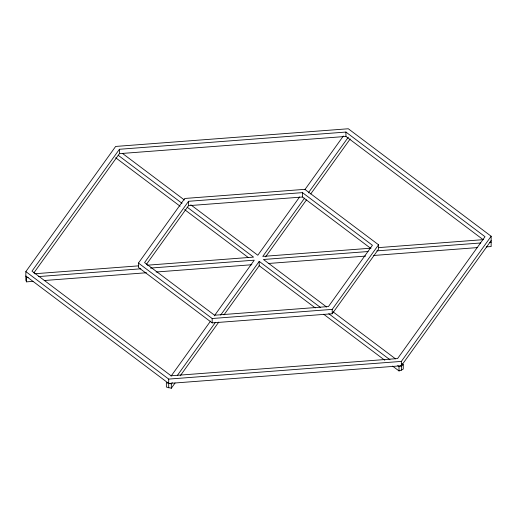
<?xml version="1.0" encoding="UTF-8"?>
<svg xmlns="http://www.w3.org/2000/svg" width="517" height="517" viewBox="0 0 517 517"><rect width="100%" height="100%" fill="white"/><g stroke="black" fill="none" stroke-linecap="round" stroke-linejoin="round"><path stroke-width="0.78" d="M32.985 281.371L26.548 281.862L25.85 280.356L25.85 271.606L115.653 146.44L348.303 128.759L491.15 236.243L491.15 246.551L486.323 246.913M119.414 149.277L31.983 271.141L171.069 375.788L397.586 358.572L485.017 236.708L345.931 132.061L119.414 149.277L119.414 153.652L33.864 272.892M138.446 263.05L184.789 198.463L304.836 189.338L378.554 244.799L378.554 249.175L332.211 313.761L212.164 322.886L138.446 267.425L138.446 263.05L212.164 318.511L332.211 309.386L378.554 244.799M188.55 201.294L144.579 262.584L214.529 315.215L328.45 306.555L372.421 245.265L302.471 192.634L188.55 201.294L188.55 205.669L146.453 264.349M171.062 376.13L210.548 321.102M214.309 315.861L254.267 260.18L150.466 268.071M299.647 196.932L257.809 255.236L190.799 204.816M304.817 189.726L343.366 136.01M171.308 383.866L166.358 382.683L166.358 387.059L171.308 388.241L171.308 383.866L172.251 382.554M177.421 375.348L215.492 322.291M220.662 315.086L259.211 261.369L320.411 307.421M304.597 198.114L262.765 256.413L371.051 248.186M308.358 192.873L348.309 137.192M171.308 388.241L175.069 383M180.239 375.794L218.781 322.078M223.958 314.872L259.211 265.744L259.211 261.369M265.583 256.859L306.478 199.866M310.711 193.972L350.19 138.95M392.571 366.088L399.008 370.935L401.354 370.153L401.354 361.409L491.15 236.243M491.15 240.612L401.354 365.777L399.008 366.559L397.722 365.59M401.974 363.709L403.26 364.679L401.354 365.777L168.704 383.465L25.85 275.981L26.548 277.487L26.548 281.862M401.354 370.153L403.26 369.054L403.26 364.679M119.414 153.652L345.931 136.43L483.085 239.63M188.55 205.669L302.471 197.009L370.495 248.192M34.704 273.752L138.491 265.861M147.345 265.189L253.55 257.117L187.186 207.181M378.27 247.637L483.24 239.655M26.548 277.487L28.157 277.364M38.62 276.569L140.811 268.801M368.046 251.533L263.45 259.482L326.589 306.988M376.899 250.861L480.687 242.971M489.541 242.299L491.15 242.176M44.249 280.518L146.44 272.75M156.095 272.013L251.85 264.736M268.278 263.489L365.635 256.089M373.681 255.476L477.469 247.591M25.85 271.606L168.704 379.09L401.354 361.409M122.497 153.433L184.356 199.969M333.032 311.835L395.531 358.863M118.251 155.313L182.036 203.304M328.786 313.722L389.992 359.774M115.672 157.75L180.103 206.225M184.614 209.618L248.399 257.608M259.211 265.744L315.26 307.919M323.636 314.22L384.835 360.271M399.008 366.559L399.008 370.935M345.931 132.061L345.931 136.43M332.211 309.386L332.211 313.761M302.471 192.634L302.471 197.009M212.164 318.511L212.164 322.886M168.704 379.09L168.704 387.84"/></g></svg>
